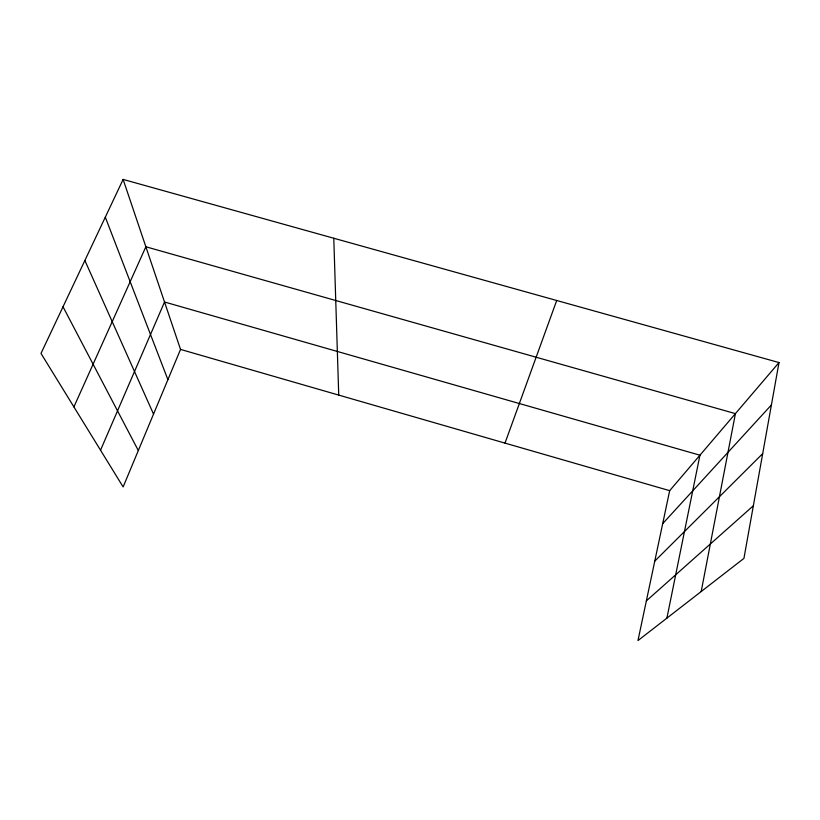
<?xml version="1.0" encoding="UTF-8"?>
<svg xmlns="http://www.w3.org/2000/svg" width="820" height="820" viewBox="0 0 820 820"><rect width="100%" height="100%" fill="white"/><g stroke="black" fill="none" stroke-linecap="round" stroke-linejoin="round"><path stroke-width="1.23" d="M779 362.563L743.935 558.389L637.97 640.574L669.673 490.667L779 362.563L123.123 179.426L41 353.43L123.133 486.936L180.533 349.412L123.123 179.426M701.192 591.538L735.427 413.628L145.868 246.769L73.902 406.904M666.896 618.147L699.942 455.202L164.523 302.006L100.532 450.2M505.007 443.107L556.708 300.489M662.714 523.611L771.415 404.936M654.78 561.116L762.692 453.634M646.365 600.865L753.354 505.766M180.533 349.412L669.673 490.667M63.017 306.782L138.324 450.559M84.87 260.483L153.535 414.1M105.308 217.167L167.905 379.67M333.781 238.251L338.732 395.096"/></g></svg>
